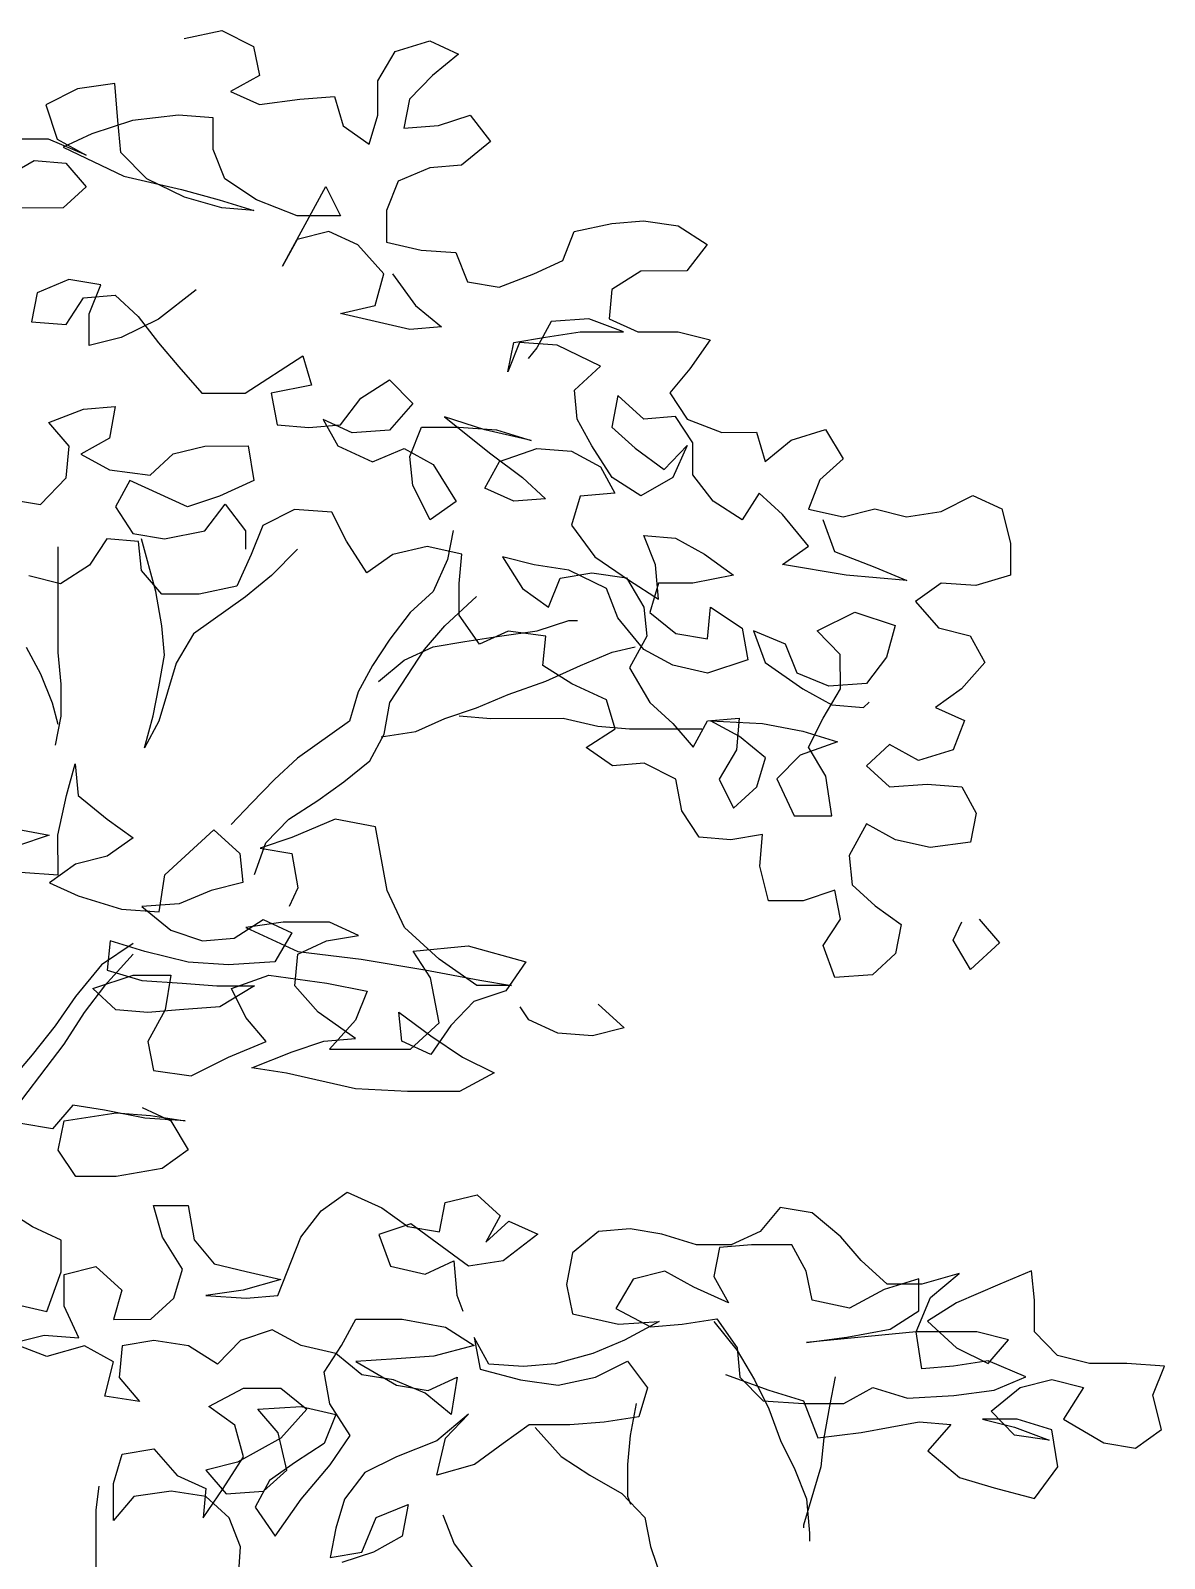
# Model space of a CAD drawing. Header units: inches. Extents: x 295786 to 300745, y 68261 to 70432.
# Drawn here: x 296208.74 to 296232.69, y 70323.54 to 70355.82 of the extents above; entities that cross this region are included whole.
import ezdxf

# ---------------------------------------------------------------- set-up
doc = ezdxf.new("R2010")
doc.units = ezdxf.units.IN
doc.header["$MEASUREMENT"] = 0
doc.layers.add('Tree', color=102, linetype='Continuous')

# ---------------------------------------------------------------- blocks, each defined once
blk = doc.blocks.new('T2')
at = {"layer": 'Tree'}
for p, q in [((-21.774, 288.928), (-22.858, 288.433)), ((-20.475, 288.53), (-21.774, 288.928)), ((-13.976, 289.319), (-15.168, 288.724)), ((-12.569, 289.02), (-13.976, 289.319)), ((-22.858, 288.433), (-21.884, 287.638)), ((-19.826, 287.438), (-20.475, 288.53)), ((-15.168, 288.724), (-15.386, 287.632)), ((-21.884, 287.638), (-21.018, 286.744)), ((-19.828, 286.147), (-19.826, 287.438)), ((-15.386, 287.632), (-14.303, 287.036)), ((-10.081, 285.94), (-9.971, 287.33)), ((-9.971, 287.33), (-8.563, 287.13)), ((-21.018, 286.744), (-20.803, 285.651)), ((-18.202, 286.841), (-18.528, 285.749)), ((-16.903, 286.74), (-18.202, 286.841)), ((-15.387, 286.54), (-16.903, 286.74)), ((-14.303, 287.036), (-15.387, 286.54)), ((-8.563, 287.13), (-7.373, 286.534)), ((-23.293, 286.15), (-24.052, 285.158)), ((-22.102, 285.752), (-23.293, 286.15)), ((-19.504, 285.055), (-19.828, 286.147)), ((-13.656, 284.851), (-13.655, 286.043)), ((-13.655, 286.043), (-12.355, 286.141)), ((-12.355, 286.141), (-10.622, 285.941)), ((-7.373, 286.534), (-7.807, 285.243)), ((-20.803, 285.651), (-22.102, 285.752)), ((-18.528, 285.749), (-19.504, 285.055)), ((-10.622, 285.941), (-9.106, 285.443)), ((-10.19, 284.749), (-10.081, 285.94)), ((-24.052, 285.158), (-22.97, 284.263)), ((-8.024, 284.946), (-10.299, 283.856)), ((-9.106, 285.443), (-8.024, 284.946)), ((-7.807, 285.243), (-8.891, 284.649)), ((-8.891, 284.649), (-7.482, 285.243)), ((-7.482, 285.243), (-6.182, 285.242)), ((-14.09, 283.76), (-13.656, 284.851)), ((-11.166, 283.757), (-10.19, 284.749)), ((-8.133, 284.35), (-8.892, 283.457)), ((-6.941, 284.448), (-8.133, 284.35)), ((-5.751, 283.753), (-6.941, 284.448)), ((-22.97, 284.263), (-21.779, 284.163)), ((-21.779, 284.163), (-20.588, 283.666)), ((-15.282, 282.966), (-14.09, 283.76)), ((-12.575, 283.063), (-11.166, 283.757)), ((-10.299, 283.856), (-12.466, 283.361)), ((-20.588, 283.666), (-20.156, 282.573)), ((-17.881, 283.465), (-18.424, 282.373)), ((-16.259, 280.485), (-17.881, 283.465)), ((-12.466, 283.361), (-13.874, 282.965)), ((-8.892, 283.457), (-8.026, 282.662)), ((-16.799, 282.372), (-15.282, 282.966)), ((-13.874, 282.965), (-15.174, 282.569)), ((-15.174, 282.569), (-13.983, 282.667)), ((-13.983, 282.667), (-12.575, 283.063)), ((-8.026, 282.662), (-5.21, 282.66)), ((-29.796, 282.184), (-31.095, 281.987)), ((-28.604, 282.084), (-29.796, 282.184)), ((-27.197, 281.785), (-28.604, 282.084)), ((-20.156, 282.573), (-20.157, 281.382)), ((-18.424, 282.373), (-16.799, 282.372)), ((-31.095, 281.987), (-32.179, 281.293)), ((-26.765, 280.693), (-27.197, 281.785)), ((-19.074, 281.282), (-17.991, 281.777)), ((-17.991, 281.777), (-16.8, 281.478)), ((-16.8, 281.478), (-16.259, 280.485)), ((-32.179, 281.293), (-31.422, 280.299)), ((-22.757, 280.987), (-23.191, 279.895)), ((-21.457, 281.085), (-22.757, 280.987)), ((-20.157, 281.382), (-21.457, 281.085)), ((-20.05, 280.191), (-19.074, 281.282)), ((-25.682, 280.195), (-26.765, 280.693)), ((-31.422, 280.299), (-29.689, 280.298)), ((-29.689, 280.298), (-28.607, 279.602)), ((-24.383, 279.698), (-25.682, 280.195)), ((-23.191, 279.895), (-24.383, 279.698)), ((-20.375, 280.191), (-21.243, 279)), ((-19.727, 278.999), (-20.05, 280.191)), ((-9.437, 279.785), (-8.245, 279.982)), ((-9.005, 278.692), (-9.437, 279.785)), ((-8.245, 279.982), (-7.055, 279.485)), ((-28.607, 279.602), (-28.5, 278.51)), ((-13.011, 279.589), (-11.604, 278.496)), ((-9.979, 279.388), (-10.846, 278.594)), ((-8.788, 279.288), (-9.979, 279.388)), ((-8.139, 278.294), (-8.788, 279.288)), ((-7.055, 279.485), (-6.839, 278.392)), ((-21.243, 279), (-22.218, 278.207)), ((-21.027, 278.107), (-18.427, 278.7)), ((-18.427, 278.7), (-19.727, 278.999)), ((-10.846, 278.594), (-11.605, 277.602)), ((-9.006, 277.501), (-9.005, 278.692)), ((-31.099, 278.016), (-32.291, 277.719)), ((-29.583, 278.014), (-31.099, 278.016)), ((-28.5, 278.51), (-29.583, 278.014)), ((-29.042, 278.014), (-27.741, 278.509)), ((-27.417, 278.013), (-29.042, 278.014)), ((-27.741, 278.509), (-26.334, 278.409)), ((-26.118, 277.813), (-27.417, 278.013)), ((-26.334, 278.409), (-25.793, 277.416)), ((-22.218, 278.207), (-21.027, 278.107)), ((-11.604, 278.496), (-10.197, 277.8)), ((-6.839, 278.392), (-8.139, 278.294)), ((-32.291, 277.719), (-31.534, 276.626)), ((-28.176, 276.723), (-26.551, 277.516)), ((-26.551, 277.516), (-25.143, 277.614)), ((-24.926, 277.613), (-26.118, 277.813)), ((-25.143, 277.614), (-24.711, 276.521)), ((-24.711, 276.521), (-24.926, 277.613)), ((-11.605, 277.602), (-12.364, 276.709)), ((-10.197, 277.8), (-9.006, 277.501)), ((-25.793, 277.416), (-25.469, 277.018)), ((-17.021, 277.11), (-17.347, 276.019)), ((-14.856, 275.719), (-17.021, 277.11)), ((-31.534, 276.626), (-30.777, 275.732)), ((-27.203, 275.828), (-28.176, 276.723)), ((-12.364, 276.709), (-13.232, 275.717)), ((-30.777, 275.732), (-31.427, 274.74)), ((-27.312, 274.736), (-27.203, 275.828)), ((-20.271, 276.22), (-21.138, 275.327)), ((-19.188, 275.524), (-20.271, 276.22)), ((-17.347, 276.019), (-15.831, 275.72)), ((-15.831, 275.72), (-16.049, 274.528)), ((-13.232, 275.717), (-14.856, 275.719)), ((-29.803, 274.738), (-28.827, 275.631)), ((-28.827, 275.631), (-28.612, 274.44)), ((-21.138, 275.327), (-20.273, 274.333)), ((-18.431, 274.53), (-19.188, 275.524)), ((-8.792, 275.118), (-9.983, 275.218)), ((-9.983, 275.218), (-9.768, 274.027)), ((-31.427, 274.74), (-32.728, 274.245)), ((-31.645, 273.847), (-30.994, 274.839)), ((-30.994, 274.839), (-29.803, 274.738)), ((-27.854, 273.744), (-27.312, 274.736)), ((-22.33, 274.831), (-24.064, 273.443)), ((-23.847, 274.336), (-22.33, 274.831)), ((-18.865, 274.233), (-17.781, 274.728)), ((-17.781, 274.728), (-18.324, 273.736)), ((-7.493, 274.62), (-8.792, 275.118)), ((-8.252, 273.728), (-7.493, 274.62)), ((-36.626, 274.347), (-37.277, 273.256)), ((-35.327, 273.949), (-36.626, 274.347)), ((-34.027, 274.246), (-34.353, 273.154)), ((-32.728, 274.245), (-34.027, 274.246)), ((-28.612, 274.44), (-29.479, 273.646)), ((-24.28, 274.337), (-25.58, 273.941)), ((-25.58, 273.941), (-23.847, 274.336)), ((-22.872, 274.435), (-24.28, 274.337)), ((-21.464, 274.434), (-22.872, 274.435)), ((-21.032, 273.341), (-21.464, 274.434)), ((-20.273, 274.333), (-18.865, 274.233)), ((-17.24, 274.43), (-18.431, 274.53)), ((-16.049, 274.528), (-17.24, 274.43)), ((-9.768, 274.027), (-8.685, 273.43)), ((-34.353, 273.154), (-35.327, 273.949)), ((-31.646, 272.655), (-31.645, 273.847)), ((-30.563, 272.853), (-31.428, 273.747)), ((-31.428, 273.747), (-30.888, 272.555)), ((-29.479, 273.646), (-30.563, 272.853)), ((-28.614, 272.553), (-27.854, 273.744)), ((-27.097, 273.545), (-28.18, 272.95)), ((-25.797, 273.643), (-27.097, 273.545)), ((-24.389, 273.146), (-25.797, 273.643)), ((-24.064, 273.443), (-25.256, 272.551)), ((-20.815, 273.639), (-21.899, 273.044)), ((-19.624, 273.142), (-20.815, 273.639)), ((-18.324, 273.736), (-19.624, 273.142)), ((-14.966, 273.733), (-15.184, 272.443)), ((-13.342, 273.732), (-14.966, 273.733)), ((-12.151, 273.433), (-13.342, 273.732)), ((-11.285, 272.638), (-12.151, 273.433)), ((-8.685, 273.43), (-9.769, 272.835)), ((-8.145, 272.536), (-8.252, 273.728)), ((-37.277, 273.256), (-36.412, 272.461)), ((-28.18, 272.95), (-28.723, 271.958)), ((-23.849, 272.152), (-24.389, 273.146)), ((-21.899, 273.044), (-22.766, 271.655)), ((-21.141, 272.249), (-21.032, 273.341)), ((-36.412, 272.461), (-35.98, 271.368)), ((-32.405, 271.663), (-31.646, 272.655)), ((-30.888, 272.555), (-29.698, 271.859)), ((-29.698, 271.859), (-28.614, 272.553)), ((-25.256, 272.551), (-26.124, 271.757)), ((-15.184, 272.443), (-13.885, 271.846)), ((-12.694, 271.448), (-10.527, 272.439)), ((-9.769, 272.835), (-11.285, 272.638)), ((-10.527, 272.439), (-9.987, 271.446)), ((-7.171, 271.543), (-8.145, 272.536)), ((-42.152, 271.87), (-43.236, 271.374)), ((-40.962, 271.273), (-42.152, 271.87)), ((-35.005, 271.169), (-34.138, 271.962)), ((-34.138, 271.962), (-33.489, 270.969)), ((-28.723, 271.958), (-27.423, 271.857)), ((-27.423, 271.857), (-27.099, 270.765)), ((-26.124, 271.757), (-24.932, 271.657)), ((-24.932, 271.657), (-23.849, 272.152)), ((-21.792, 270.959), (-21.141, 272.249)), ((-13.885, 271.846), (-12.694, 271.448)), ((-5.979, 271.74), (-7.171, 271.543)), ((-43.236, 271.374), (-43.562, 270.084)), ((-39.662, 271.073), (-40.962, 271.273)), ((-38.471, 271.37), (-39.662, 271.073)), ((-37.279, 271.071), (-38.471, 271.37)), ((-35.98, 271.368), (-37.279, 271.071)), ((-35.981, 269.978), (-35.005, 271.169)), ((-33.489, 270.969), (-32.405, 271.663)), ((-22.766, 271.655), (-21.792, 270.959)), ((-18.652, 270.162), (-18.11, 271.254)), ((-18.11, 271.254), (-16.702, 271.352)), ((-16.702, 271.352), (-15.511, 270.755)), ((-14.102, 271.548), (-14.861, 270.556)), ((-13.345, 270.555), (-14.102, 271.548)), ((-9.987, 271.446), (-10.638, 270.453)), ((-36.521, 270.972), (-36.956, 269.781)), ((-27.099, 270.765), (-27.967, 269.575)), ((-22.659, 270.563), (-22.444, 269.471)), ((-15.511, 270.755), (-15.079, 269.663)), ((-43.562, 270.084), (-43.563, 268.893)), ((-30.999, 270.272), (-32.082, 269.677)), ((-29.807, 270.37), (-30.999, 270.272)), ((-30.242, 269.279), (-29.807, 270.37)), ((-19.412, 268.972), (-18.652, 270.162)), ((-14.861, 270.556), (-14.862, 269.861)), ((-11.829, 270.256), (-13.345, 270.555)), ((-10.638, 270.453), (-11.829, 270.256)), ((-11.506, 268.27), (-10.963, 270.255)), ((-10.964, 269.064), (-10.855, 270.156)), ((-10.855, 270.156), (-9.663, 270.254)), ((-9.663, 270.254), (-9.014, 269.261)), ((-36.956, 269.781), (-38.473, 269.186)), ((-35.007, 269.283), (-35.981, 269.978)), ((-32.082, 269.677), (-33.166, 268.884)), ((-27.967, 269.575), (-29.267, 268.682)), ((-25.693, 269.275), (-24.501, 269.572)), ((-24.501, 269.572), (-25.261, 268.381)), ((-22.985, 269.67), (-21.685, 269.966)), ((-22.878, 268.577), (-22.985, 269.67)), ((-22.444, 269.471), (-21.903, 268.279)), ((-21.685, 269.966), (-20.386, 269.667)), ((-20.386, 269.667), (-19.412, 268.972)), ((-16.811, 269.863), (-15.838, 268.869)), ((-15.079, 269.663), (-14.539, 268.471)), ((-7.822, 269.955), (-7.826, 265.984)), ((-43.563, 268.893), (-42.264, 268.494)), ((-38.473, 269.186), (-39.665, 268.691)), ((-39.665, 268.691), (-37.39, 268.887)), ((-37.39, 268.887), (-35.007, 269.283)), ((-33.166, 268.884), (-31.65, 268.585)), ((-30.351, 267.988), (-30.242, 269.279)), ((-27.859, 268.979), (-29.159, 268.781)), ((-28.401, 268.384), (-26.993, 269.077)), ((-26.668, 268.779), (-27.859, 268.979)), ((-26.993, 269.077), (-25.693, 269.275)), ((-15.838, 268.869), (-14.864, 268.074)), ((-11.723, 268.171), (-10.964, 269.064)), ((-9.014, 269.261), (-7.932, 268.565)), ((-7.932, 268.565), (-6.74, 268.862)), ((-42.264, 268.494), (-40.964, 268.593)), ((-40.964, 268.593), (-39.99, 267.897)), ((-31.65, 268.585), (-30.351, 268.584)), ((-29.267, 268.682), (-30.351, 267.988)), ((-30.351, 268.584), (-30.027, 267.491)), ((-29.159, 268.781), (-29.81, 267.69)), ((-28.836, 267.292), (-28.401, 268.384)), ((-26.236, 267.687), (-26.668, 268.779)), ((-25.261, 268.381), (-26.236, 267.687)), ((-22.879, 267.386), (-22.878, 268.577)), ((-21.903, 268.279), (-21.038, 267.484)), ((-14.539, 268.471), (-13.131, 268.172)), ((-11.724, 266.98), (-11.506, 268.27)), ((-39.99, 267.897), (-40.858, 266.905)), ((-32.301, 267.692), (-33.493, 266.899)), ((-32.194, 266.5), (-32.301, 267.692)), ((-22.338, 266.989), (-23.528, 268.082)), ((-14.864, 268.074), (-12.916, 266.683)), ((-13.131, 268.172), (-11.723, 268.171)), ((-37.716, 267.498), (-39.233, 267.003)), ((-36.309, 266.802), (-37.716, 267.498)), ((-30.027, 267.491), (-31.002, 266.698)), ((-29.81, 267.69), (-29.919, 266.598)), ((-29.812, 266.101), (-28.836, 267.292)), ((-26.995, 267.191), (-27.32, 267.191)), ((-25.804, 266.793), (-26.995, 267.191)), ((-23.638, 266.295), (-22.879, 267.386)), ((-21.038, 267.484), (-20.281, 266.49)), ((-42.049, 266.608), (-42.592, 265.616)), ((-40.858, 266.905), (-42.049, 266.608)), ((-39.233, 267.003), (-38.909, 265.811)), ((-37.176, 265.909), (-36.309, 266.802)), ((-35.118, 266.304), (-33.926, 266.8)), ((-33.926, 266.8), (-34.361, 265.609)), ((-33.493, 266.899), (-33.711, 265.708)), ((-31.002, 266.698), (-32.194, 266.5)), ((-29.919, 266.598), (-29.271, 265.406)), ((-26.129, 266.595), (-24.721, 266.792)), ((-26.022, 265.503), (-26.129, 266.595)), ((-24.396, 266.593), (-25.804, 266.793)), ((-24.721, 266.792), (-23.638, 266.295)), ((-23.097, 266.394), (-24.396, 266.593)), ((-21.581, 266.094), (-22.338, 266.989)), ((-12.916, 266.683), (-12.267, 265.59)), ((-11.834, 265.888), (-11.724, 266.98)), ((-35.552, 265.213), (-35.118, 266.304)), ((-30.895, 265.507), (-29.812, 266.101)), ((-28.62, 266.001), (-29.487, 266.2)), ((-27.43, 265.504), (-28.62, 266.001)), ((-21.905, 266.194), (-23.097, 266.394)), ((-20.823, 265.697), (-21.905, 266.194)), ((-20.283, 264.108), (-21.581, 266.094)), ((-20.281, 266.49), (-19.632, 265.497)), ((-7.826, 265.984), (-7.936, 264.792)), ((-6.635, 266.181), (-7.177, 265.189)), ((-42.592, 265.616), (-41.726, 264.622)), ((-38.909, 265.811), (-38.152, 264.818)), ((-37.178, 264.618), (-37.176, 265.909)), ((-34.361, 265.609), (-35.77, 264.617)), ((-33.711, 265.708), (-32.195, 265.21)), ((-32.195, 265.21), (-30.895, 265.507)), ((-29.271, 265.406), (-30.03, 264.116)), ((-26.13, 264.907), (-27.43, 265.504)), ((-27.105, 264.808), (-26.022, 265.503)), ((-19.849, 264.902), (-20.823, 265.697)), ((-19.632, 265.497), (-19.091, 264.504)), ((-12.267, 265.59), (-11.619, 263.406)), ((-11.618, 264.696), (-11.834, 265.888)), ((-36.744, 264.717), (-35.552, 265.213)), ((-24.723, 264.409), (-26.13, 264.907)), ((-7.177, 265.189), (-7.612, 264.097)), ((-41.726, 264.622), (-40.752, 263.926)), ((-38.152, 264.818), (-36.744, 264.717)), ((-36.529, 263.526), (-37.178, 264.618)), ((-35.77, 264.617), (-36.853, 264.022)), ((-28.406, 264.214), (-27.105, 264.808)), ((-23.532, 263.912), (-24.723, 264.409)), ((-19.091, 264.504), (-18.767, 263.412)), ((-11.403, 263.604), (-11.618, 264.696)), ((-7.936, 264.792), (-7.937, 263.601)), ((-40.752, 263.926), (-41.836, 263.431)), ((-38.045, 263.924), (-38.261, 264.123)), ((-36.853, 264.022), (-38.045, 263.924)), ((-30.03, 264.116), (-30.897, 263.323)), ((-28.732, 263.122), (-28.406, 264.214)), ((-22.341, 263.514), (-23.532, 263.912)), ((-20.068, 262.916), (-20.283, 264.108)), ((-7.612, 264.097), (-7.829, 263.303)), ((-41.836, 263.431), (-41.404, 262.339)), ((-35.988, 262.433), (-36.529, 263.526)), ((-34.255, 263.325), (-35.771, 263.029)), ((-32.305, 263.423), (-34.255, 263.325)), ((-33.389, 262.828), (-32.305, 263.423)), ((-32.197, 263.423), (-33.388, 263.523)), ((-33.388, 263.523), (-33.281, 262.332)), ((-31.656, 262.43), (-32.197, 263.423)), ((-29.273, 263.123), (-31.981, 263.125)), ((-30.897, 263.323), (-31.656, 262.43)), ((-28.082, 263.221), (-29.273, 263.123)), ((-27.649, 262.426), (-28.732, 263.122)), ((-26.782, 263.518), (-28.082, 263.221)), ((-24.074, 263.515), (-26.782, 263.518)), ((-22.883, 263.614), (-24.074, 263.515)), ((-21.259, 263.017), (-22.341, 263.514)), ((-18.767, 263.412), (-16.819, 262.02)), ((-11.619, 263.406), (-11.079, 262.412)), ((-11.079, 262.412), (-11.403, 263.604)), ((-7.937, 263.601), (-7.721, 262.509)), ((-40.104, 261.94), (-39.021, 262.535)), ((-39.021, 262.535), (-38.155, 261.74)), ((-35.771, 263.029), (-37.071, 262.633)), ((-37.071, 262.633), (-35.664, 262.135)), ((-34.364, 262.035), (-33.389, 262.828)), ((-19.959, 262.817), (-21.259, 263.017)), ((-19.527, 261.923), (-20.068, 262.916)), ((-41.404, 262.339), (-40.104, 261.94)), ((-36.639, 261.342), (-35.988, 262.433)), ((-35.664, 262.135), (-34.798, 261.241)), ((-34.041, 260.942), (-34.364, 262.035)), ((-33.281, 262.332), (-32.632, 261.239)), ((-28.625, 261.732), (-27.649, 262.426)), ((-16.819, 262.02), (-15.954, 261.225)), ((-38.155, 261.74), (-39.022, 260.947)), ((-31.008, 261.238), (-29.816, 261.832)), ((-29.816, 261.832), (-28.625, 261.732)), ((-18.553, 261.128), (-19.527, 261.923)), ((-8.48, 261.815), (-8.59, 260.623)), ((-8.157, 260.623), (-8.48, 261.815)), ((-41.73, 260.949), (-42.273, 259.957)), ((-40.43, 261.047), (-41.73, 260.949)), ((-39.022, 260.947), (-40.43, 261.047)), ((-36.857, 259.853), (-36.639, 261.342)), ((-34.798, 261.241), (-35.45, 259.852)), ((-33.175, 260.148), (-34.041, 260.942)), ((-32.632, 261.239), (-33.175, 260.148)), ((-31.226, 260.047), (-31.008, 261.238)), ((-17.579, 260.432), (-18.553, 261.128)), ((-15.954, 261.225), (-15.088, 260.331)), ((-16.497, 259.736), (-17.579, 260.432)), ((-15.088, 260.331), (-14.331, 259.536)), ((-8.59, 260.623), (-9.674, 259.731)), ((-7.833, 259.133), (-8.157, 260.623)), ((-42.273, 259.957), (-42.057, 258.864)), ((-35.45, 259.852), (-36.857, 259.853)), ((-31.876, 259.054), (-31.226, 260.047)), ((-19.746, 259.441), (-18.23, 259.738)), ((-18.23, 259.738), (-16.606, 259.042)), ((-15.631, 258.842), (-16.497, 259.736)), ((-9.674, 259.731), (-10.649, 259.037)), ((-39.241, 258.961), (-38.157, 259.556)), ((-38.157, 259.556), (-37.509, 258.364)), ((-34.152, 257.964), (-34.259, 259.156)), ((-34.259, 259.156), (-33.068, 258.956)), ((-20.182, 257.059), (-19.746, 259.441)), ((-13.681, 259.337), (-14.657, 258.444)), ((-11.842, 257.648), (-13.681, 259.337)), ((-7.835, 257.644), (-7.833, 259.133)), ((-5.342, 259.529), (-7.508, 259.133)), ((-7.508, 259.133), (-6.317, 258.735)), ((-42.057, 258.864), (-40.541, 258.665)), ((-40.541, 258.665), (-39.241, 258.961)), ((-33.068, 258.956), (-31.876, 259.054)), ((-16.606, 259.042), (-15.415, 258.643)), ((-15.415, 258.643), (-16.606, 258.446)), ((-15.199, 257.651), (-15.631, 258.842)), ((-10.649, 259.037), (-9.675, 258.341)), ((-37.509, 258.364), (-37.618, 257.272)), ((-34.478, 256.674), (-34.152, 257.964)), ((-16.606, 258.446), (-16.824, 257.155)), ((-14.657, 258.444), (-14.766, 257.352)), ((-9.675, 258.341), (-8.484, 258.042)), ((-8.484, 258.042), (-7.51, 257.346)), ((-11.627, 256.258), (-11.842, 257.648)), ((-6.427, 257.742), (-7.835, 257.644)), ((-37.618, 257.272), (-38.485, 256.479)), ((-37.186, 255.981), (-36.969, 257.073)), ((-36.969, 257.073), (-35.778, 256.675)), ((-20.833, 255.67), (-20.182, 257.059)), ((-16.824, 257.155), (-16.5, 256.46)), ((-14.766, 257.352), (-13.575, 257.053)), ((-13.575, 257.053), (-12.384, 256.556)), ((-8.593, 256.851), (-10.219, 256.356)), ((-7.51, 257.346), (-8.593, 256.851)), ((-38.485, 256.479), (-39.461, 255.785)), ((-35.778, 256.675), (-34.478, 256.674)), ((-12.384, 256.556), (-10.977, 256.456)), ((-10.977, 256.456), (-12.06, 255.563)), ((-10.219, 256.356), (-11.627, 256.258)), ((-42.385, 255.986), (-43.144, 255.093)), ((-41.411, 255.191), (-41.735, 255.886)), ((-39.461, 255.785), (-39.245, 254.692)), ((-36.537, 254.988), (-37.186, 255.981)), ((-22.134, 254.479), (-20.833, 255.67)), ((-19.1, 255.37), (-18.017, 255.866)), ((-18.017, 255.866), (-16.284, 255.864)), ((-14.876, 255.665), (-16.827, 254.773)), ((-15.526, 255.963), (-16.609, 255.468)), ((-16.284, 255.864), (-14.876, 255.665)), ((-14.443, 255.267), (-15.526, 255.963)), ((-43.144, 255.093), (-42.062, 254.099)), ((-42.062, 254.099), (-41.411, 255.191)), ((-17.909, 255.171), (-19.1, 255.37)), ((-16.827, 254.674), (-17.909, 255.171)), ((-16.609, 255.468), (-15.961, 254.375)), ((-13.252, 255.167), (-14.443, 255.267)), ((-12.06, 255.563), (-13.252, 255.167)), ((-11.087, 254.768), (-9.786, 255.164)), ((-9.786, 255.164), (-9.679, 254.072)), ((-39.245, 254.692), (-38.38, 253.897)), ((-36.972, 253.797), (-36.537, 254.988)), ((-23.216, 254.977), (-25.383, 254.383)), ((-21.159, 254.776), (-23.216, 254.977)), ((-21.809, 253.784), (-21.159, 254.776)), ((-16.827, 254.773), (-19.21, 254.477)), ((-16.72, 253.482), (-16.827, 254.674)), ((-12.711, 254.372), (-11.087, 254.768)), ((-10.653, 255.065), (-9.462, 254.27)), ((-10.653, 254.668), (-9.572, 253.476)), ((-25.383, 254.383), (-24.626, 253.29)), ((-21.593, 254.082), (-23.651, 253.687)), ((-23.543, 253.488), (-22.134, 254.479)), ((-19.21, 254.477), (-21.593, 254.082)), ((-15.961, 254.375), (-14.228, 254.274)), ((-14.228, 254.274), (-12.711, 254.372)), ((-9.679, 254.072), (-10.979, 253.676)), ((-9.462, 254.27), (-8.489, 253.078)), ((-38.38, 253.897), (-36.972, 253.797)), ((-23.651, 253.687), (-24.842, 253.489)), ((-24.842, 253.489), (-23.543, 253.488)), ((-22.136, 252.097), (-21.809, 253.784)), ((-17.911, 253.582), (-19.427, 253.286)), ((-15.744, 253.878), (-17.911, 253.582)), ((-17.587, 252.49), (-16.72, 253.482)), ((-14.337, 253.381), (-15.744, 253.878)), ((-13.795, 253.48), (-15.203, 253.481)), ((-15.203, 253.481), (-13.904, 252.686)), ((-14.88, 252.289), (-14.337, 253.381)), ((-12.496, 253.578), (-13.795, 253.48)), ((-10.979, 253.676), (-12.496, 253.578)), ((-10.654, 253.874), (-12.062, 253.875)), ((-12.062, 253.875), (-11.847, 252.585)), ((-9.138, 253.377), (-10.654, 253.874)), ((-10.006, 252.583), (-9.138, 253.377)), ((-9.572, 253.476), (-8.814, 252.483)), ((-28.092, 252.797), (-29.068, 251.904)), ((-24.626, 253.29), (-23.435, 252.892)), ((-23.435, 252.892), (-22.569, 251.998)), ((-19.427, 253.286), (-18.995, 252.193)), ((-8.489, 253.078), (-7.732, 251.985)), ((-25.493, 252.199), (-25.168, 252.695)), ((-20.619, 252.493), (-21.812, 251.6)), ((-20.729, 251.401), (-20.619, 252.493)), ((-18.996, 251.499), (-17.587, 252.49)), ((-15.639, 251.396), (-14.88, 252.289)), ((-13.904, 252.686), (-12.388, 252.585)), ((-12.388, 252.585), (-11.197, 252.485)), ((-11.847, 252.585), (-11.198, 251.393)), ((-11.197, 252.485), (-10.006, 252.583)), ((-8.814, 252.483), (-8.058, 251.291)), ((-29.068, 251.904), (-27.877, 251.605)), ((-27.877, 251.605), (-26.577, 251.703)), ((-26.577, 251.703), (-25.493, 252.199)), ((-22.569, 251.998), (-21.812, 250.905)), ((-21.054, 251.103), (-22.136, 252.097)), ((-18.995, 252.193), (-18.022, 251.101)), ((-7.732, 251.985), (-6.867, 250.893)), ((-21.812, 251.6), (-23.004, 250.807)), ((-21.812, 250.905), (-20.729, 251.401)), ((-18.022, 251.101), (-21.054, 251.103)), ((-17.805, 251.398), (-18.996, 251.499)), ((-16.614, 251), (-17.805, 251.398)), ((-14.231, 250.8), (-15.639, 251.396)), ((-11.198, 251.393), (-11.416, 250.301)), ((-8.058, 251.291), (-5.786, 248.311)), ((-23.004, 250.807), (-24.196, 250.212)), ((-15.098, 250.403), (-16.614, 251)), ((-12.824, 250.103), (-14.231, 250.8)), ((-6.867, 250.893), (-6.109, 249.999)), ((-24.196, 250.212), (-22.897, 249.516)), ((-18.998, 249.612), (-16.398, 250.206)), ((-16.398, 250.206), (-15.098, 250.403)), ((-11.416, 250.301), (-12.824, 250.103)), ((-22.897, 249.516), (-20.947, 249.515)), ((-20.947, 249.515), (-18.998, 249.612)), ((-10.984, 248.911), (-12.068, 248.415)), ((-11.093, 248.514), (-9.576, 248.81)), ((-9.576, 248.81), (-8.385, 249.008)), ((-8.385, 249.008), (-7.627, 248.114)), ((-12.068, 248.415), (-12.718, 247.324)), ((-11.309, 248.613), (-12.609, 248.416)), ((-12.609, 248.416), (-11.093, 248.514)), ((-10.01, 248.711), (-11.309, 248.613)), ((-8.06, 248.412), (-10.01, 248.711)), ((-7.845, 247.319), (-8.06, 248.412)), ((-7.627, 248.114), (-6.436, 248.311)), ((-12.718, 247.324), (-11.744, 246.628)), ((-8.496, 246.327), (-7.845, 247.319)), ((-11.744, 246.628), (-10.012, 246.329)), ((-10.012, 246.329), (-8.496, 246.327)), ((-23.55, 245.645), (-24.418, 244.851)), ((-22.359, 245.346), (-23.55, 245.645)), ((-22.144, 244.254), (-22.359, 245.346)), ((-18.677, 245.74), (-19.977, 245.146)), ((-17.703, 245.044), (-18.677, 245.74)), ((-37.198, 244.068), (-36.114, 244.961)), ((-36.114, 244.961), (-34.923, 245.158)), ((-34.923, 245.158), (-34.165, 244.264)), ((-24.418, 244.851), (-23.877, 243.858)), ((-19.977, 245.146), (-20.952, 244.451)), ((-16.946, 244.051), (-17.703, 245.044)), ((-12.721, 245.239), (-12.938, 243.948)), ((-11.421, 245.238), (-12.721, 245.239)), ((-11.747, 244.047), (-11.421, 245.238)), ((-6.873, 244.44), (-5.789, 245.134)), ((-34.165, 244.264), (-33.083, 243.767)), ((-30.483, 244.162), (-29.292, 244.359)), ((-29.292, 244.359), (-28.101, 244.259)), ((-28.101, 244.259), (-27.127, 243.464)), ((-24.743, 244.653), (-25.826, 244.158)), ((-23.877, 243.858), (-24.743, 244.653)), ((-23.228, 242.964), (-21.061, 244.551)), ((-20.952, 244.451), (-22.144, 244.254)), ((-21.061, 244.551), (-19.87, 244.153)), ((-7.957, 243.944), (-6.873, 244.44)), ((-37.957, 243.175), (-37.198, 244.068)), ((-35.9, 242.776), (-35.357, 243.769)), ((-35.357, 243.769), (-33.841, 243.767)), ((-33.841, 243.767), (-32.65, 243.667)), ((-33.083, 243.767), (-31.783, 243.766)), ((-32.65, 243.667), (-32.434, 242.575)), ((-31.783, 243.766), (-30.483, 244.162)), ((-25.826, 244.158), (-24.528, 243.164)), ((-19.87, 244.153), (-20.304, 242.962)), ((-16.081, 241.866), (-16.946, 244.051)), ((-12.938, 243.948), (-13.697, 243.055)), ((-12.506, 242.856), (-11.747, 244.047)), ((-7.958, 242.753), (-7.957, 243.944)), ((-38.933, 242.282), (-37.957, 243.175)), ((-27.127, 243.464), (-26.911, 242.272)), ((-24.528, 243.164), (-23.228, 242.964)), ((-22.686, 243.162), (-22.796, 241.872)), ((-21.604, 242.665), (-22.686, 243.162)), ((-13.697, 243.055), (-14.889, 242.759)), ((-44.457, 241.691), (-44.347, 242.783)), ((-44.347, 242.783), (-43.157, 242.286)), ((-40.558, 241.787), (-41.64, 242.682)), ((-41.64, 242.682), (-40.232, 242.284)), ((-40.125, 241.291), (-40.124, 242.482)), ((-40.124, 242.482), (-38.825, 242.084)), ((-36.118, 241.684), (-35.9, 242.776)), ((-32.434, 242.575), (-32.977, 241.582)), ((-31.677, 242.177), (-30.593, 242.772)), ((-30.593, 242.772), (-29.402, 242.473)), ((-29.402, 242.473), (-28.753, 241.38)), ((-20.304, 242.962), (-21.604, 242.665)), ((-14.889, 242.759), (-16.189, 242.462)), ((-12.183, 241.764), (-12.506, 242.856)), ((-9.257, 242.952), (-10.233, 242.06)), ((-8.066, 242.654), (-9.257, 242.952)), ((-8.067, 241.462), (-8.066, 242.654)), ((-7.418, 241.263), (-7.958, 242.753)), ((-43.157, 242.286), (-41.533, 241.59)), ((-40.232, 242.284), (-38.933, 242.282)), ((-38.825, 242.084), (-37.526, 241.388)), ((-32.977, 241.582), (-31.677, 242.177)), ((-26.911, 242.272), (-27.129, 241.18)), ((-16.189, 242.462), (-14.782, 242.064)), ((-14.782, 242.064), (-13.374, 241.864)), ((-10.233, 242.06), (-9.909, 240.967)), ((-44.458, 240.5), (-44.457, 241.691)), ((-41.533, 241.59), (-40.45, 240.894)), ((-40.018, 240.496), (-40.558, 241.787)), ((-37.526, 241.388), (-36.118, 241.684)), ((-28.753, 241.38), (-30.054, 240.687)), ((-22.796, 241.872), (-23.013, 241.276)), ((-14.89, 241.766), (-16.081, 241.866)), ((-13.374, 241.864), (-14.89, 241.766)), ((-11.317, 240.969), (-12.183, 241.764)), ((-8.61, 240.271), (-8.067, 241.462)), ((-6.118, 241.56), (-7.418, 241.263)), ((-40.45, 240.894), (-41.534, 239.902)), ((-39.043, 240.595), (-40.125, 241.291)), ((-32.436, 240.887), (-33.304, 239.796)), ((-32.544, 240.986), (-33.303, 239.895)), ((-31.245, 240.787), (-32.544, 240.986)), ((-30.054, 240.687), (-31.245, 240.787)), ((-28.862, 240.785), (-30.378, 240.885)), ((-30.378, 240.885), (-29.079, 240.189)), ((-27.129, 241.18), (-28.862, 240.785)), ((-20.739, 240.977), (-22.364, 240.68)), ((-19.006, 240.975), (-20.739, 240.977)), ((-18.466, 239.982), (-19.006, 240.975)), ((-9.909, 240.967), (-11.317, 240.969)), ((-45.325, 239.607), (-44.458, 240.5)), ((-43.484, 240.201), (-42.292, 240.498)), ((-42.726, 239.307), (-43.484, 240.201)), ((-42.292, 240.498), (-40.018, 240.496)), ((-40.236, 239.107), (-40.018, 240.496)), ((-40.018, 240.496), (-35.902, 240.096)), ((-37.419, 240.296), (-39.043, 240.595)), ((-35.902, 240.096), (-37.419, 240.296)), ((-29.079, 240.189), (-27.888, 239.692)), ((-23.99, 239.292), (-23.447, 240.284)), ((-23.447, 240.284), (-23.665, 239.093)), ((-22.364, 240.68), (-23.448, 239.986)), ((-16.95, 239.981), (-15.866, 240.575)), ((-15.866, 240.575), (-14.675, 240.177)), ((-14.675, 240.177), (-13.81, 239.283)), ((-7.31, 240.37), (-8.61, 240.271)), ((-6.119, 240.071), (-7.31, 240.37)), ((-46.517, 239.31), (-45.325, 239.607)), ((-41.534, 239.902), (-42.726, 239.307)), ((-33.304, 239.796), (-33.954, 238.704)), ((-33.303, 239.895), (-33.413, 238.803)), ((-27.888, 239.692), (-26.481, 239.294)), ((-23.448, 239.986), (-21.932, 239.588)), ((-19.225, 238.89), (-18.25, 239.684)), ((-17.817, 238.989), (-18.466, 239.982)), ((-18.25, 239.684), (-16.95, 239.981)), ((-13.81, 239.283), (-12.726, 239.977)), ((-12.726, 239.977), (-11.426, 240.175)), ((-11.426, 240.175), (-10.235, 239.975)), ((-10.235, 239.975), (-10.128, 238.784)), ((-9.911, 239.379), (-8.827, 239.974)), ((-8.827, 239.974), (-7.419, 239.575)), ((-7.419, 239.575), (-6.119, 240.071)), ((-49.333, 239.214), (-47.925, 239.312)), ((-48.901, 238.121), (-49.333, 239.214)), ((-47.925, 239.312), (-46.517, 239.31)), ((-44.135, 238.812), (-42.726, 239.407)), ((-42.726, 239.407), (-41.427, 239.207)), ((-41.427, 239.207), (-40.236, 239.107)), ((-29.188, 239.395), (-29.948, 238.403)), ((-27.998, 238.799), (-29.188, 239.395)), ((-26.481, 239.294), (-25.29, 239.193)), ((-25.29, 239.193), (-23.99, 239.292)), ((-23.665, 239.093), (-25.182, 238.697)), ((-21.932, 239.588), (-20.524, 239.487)), ((-19.008, 239.387), (-20.525, 238.494)), ((-20.524, 239.487), (-19.008, 239.387)), ((-9.587, 238.088), (-9.911, 239.379)), ((-45.11, 238.714), (-46.301, 238.417)), ((-43.919, 238.415), (-45.11, 238.714)), ((-42.944, 238.315), (-44.135, 238.812)), ((-36.987, 238.806), (-36.771, 237.714)), ((-33.954, 238.704), (-34.497, 237.613)), ((-32.871, 238.902), (-34.496, 238.308)), ((-33.413, 238.803), (-34.28, 237.91)), ((-26.59, 238.5), (-27.998, 238.799)), ((-25.182, 238.697), (-26.59, 238.5)), ((-21.717, 238.297), (-22.799, 238.794)), ((-22.799, 238.794), (-22.584, 237.404)), ((-20.525, 238.494), (-21.717, 238.297)), ((-21.608, 238.198), (-20.417, 238.693)), ((-20.417, 238.693), (-19.225, 238.89)), ((-18.035, 237.797), (-17.817, 238.989)), ((-10.128, 238.784), (-10.887, 237.891)), ((-49.227, 236.831), (-48.901, 238.121)), ((-46.301, 238.417), (-45.544, 237.225)), ((-42.836, 237.52), (-43.919, 238.415)), ((-41.428, 238.115), (-42.944, 238.315)), ((-39.695, 238.014), (-41.428, 238.115)), ((-38.395, 238.41), (-39.695, 238.014)), ((-37.313, 237.814), (-38.395, 238.41)), ((-35.796, 237.912), (-36.339, 236.522)), ((-34.496, 238.308), (-35.796, 237.912)), ((-34.28, 237.91), (-35.796, 237.812)), ((-29.948, 238.403), (-29.624, 237.311)), ((-22.584, 237.404), (-21.608, 238.198)), ((-16.193, 238.392), (-17.169, 237.598)), ((-14.785, 238.39), (-16.193, 238.392)), ((-13.486, 237.694), (-14.785, 238.39)), ((-10.887, 237.891), (-9.587, 238.088)), ((-43.704, 236.628), (-42.836, 237.52)), ((-35.796, 237.812), (-37.313, 237.814)), ((-36.771, 237.714), (-36.556, 236.522)), ((-34.497, 237.613), (-34.931, 236.422)), ((-29.515, 237.807), (-29.299, 236.616)), ((-22.368, 236.51), (-23.234, 237.405)), ((-23.234, 237.405), (-22.043, 236.411)), ((-18.794, 236.607), (-18.035, 237.797)), ((-16.952, 237.697), (-18.252, 237.4)), ((-18.252, 237.4), (-17.82, 236.308)), ((-17.169, 237.598), (-16.195, 236.505)), ((-15.327, 237.597), (-16.952, 237.697)), ((-16.086, 236.704), (-15.327, 237.597)), ((-14.462, 237), (-13.486, 237.694)), ((-48.253, 236.135), (-49.227, 236.831)), ((-45.544, 237.225), (-47.061, 236.333)), ((-45.329, 235.438), (-45.111, 236.827)), ((-45.111, 236.827), (-43.811, 237.223)), ((-43.703, 236.925), (-45.004, 236.43)), ((-43.811, 237.223), (-42.512, 237.222)), ((-42.512, 237.222), (-43.703, 236.925)), ((-40.129, 237.121), (-41.321, 237.023)), ((-41.321, 237.023), (-40.455, 236.029)), ((-37.964, 236.722), (-40.129, 237.121)), ((-29.624, 237.311), (-28.324, 237.111)), ((-28.324, 237.111), (-27.025, 237.011)), ((-27.025, 237.011), (-25.509, 237.009)), ((-25.725, 236.91), (-26.701, 235.819)), ((-25.509, 237.009), (-24.534, 236.314)), ((-14.788, 235.809), (-14.462, 237)), ((-47.061, 236.333), (-48.253, 236.135)), ((-45.004, 236.43), (-43.704, 236.628)), ((-36.339, 236.522), (-37.964, 236.722)), ((-36.556, 236.522), (-36.449, 235.43)), ((-34.931, 236.422), (-35.474, 235.33)), ((-29.299, 236.616), (-29.192, 235.523)), ((-24.534, 236.314), (-23.452, 235.519)), ((-22.045, 235.12), (-22.368, 236.51)), ((-22.043, 236.411), (-20.528, 235.814)), ((-18.037, 235.514), (-18.794, 236.607)), ((-17.82, 236.308), (-16.737, 235.612)), ((-16.413, 235.314), (-16.086, 236.704)), ((-16.195, 236.505), (-14.571, 235.61)), ((-40.455, 236.029), (-41.648, 235.037)), ((-26.701, 235.819), (-27.785, 235.125)), ((-20.528, 235.814), (-19.337, 235.217)), ((-16.737, 235.612), (-15.763, 234.916)), ((-14.031, 234.617), (-14.788, 235.809)), ((-14.571, 235.61), (-13.38, 235.312)), ((-11.43, 236.104), (-12.297, 235.112)), ((-10.239, 235.905), (-11.43, 236.104)), ((-9.915, 234.812), (-10.239, 235.905)), ((-44.464, 234.246), (-45.329, 235.438)), ((-41.648, 235.037), (-42.948, 234.641)), ((-36.449, 235.43), (-35.801, 233.246)), ((-35.474, 235.33), (-35.908, 234.238)), ((-29.192, 235.523), (-29.193, 234.332)), ((-27.785, 235.125), (-28.977, 234.431)), ((-23.452, 235.519), (-22.045, 235.12)), ((-19.337, 235.217), (-18.58, 234.224)), ((-16.955, 234.223), (-18.037, 235.514)), ((-15.547, 234.519), (-16.413, 235.314)), ((-13.38, 235.312), (-14.139, 234.419)), ((-12.297, 235.112), (-13.381, 234.617)), ((-42.948, 234.641), (-44.464, 234.246)), ((-15.763, 234.916), (-15.223, 233.923)), ((-14.139, 234.419), (-15.547, 234.519)), ((-13.274, 233.524), (-14.031, 234.617)), ((-13.381, 234.617), (-13.274, 233.524)), ((-13.381, 234.319), (-12.081, 234.516)), ((-12.081, 234.516), (-10.674, 234.317)), ((-9.917, 233.422), (-9.915, 234.812)), ((-9.266, 233.819), (-9.374, 234.713)), ((-35.908, 234.238), (-36.018, 232.948)), ((-28.977, 234.431), (-29.844, 233.538)), ((-29.193, 234.332), (-29.302, 234.034)), ((-19.772, 233.53), (-20.963, 234.027)), ((-20.963, 234.027), (-20.747, 232.836)), ((-18.58, 234.224), (-18.256, 233.132)), ((-15.982, 232.832), (-16.955, 234.223)), ((-15.223, 233.923), (-15.982, 232.832)), ((-14.249, 233.525), (-13.381, 234.319)), ((-10.674, 234.317), (-9.917, 233.422)), ((-29.844, 233.538), (-30.062, 232.447)), ((-22.263, 233.631), (-22.697, 232.54)), ((-19.232, 232.239), (-19.772, 233.53)), ((-14.683, 232.434), (-14.249, 233.525)), ((-9.269, 231.138), (-9.266, 233.819)), ((-36.018, 232.948), (-36.018, 232.65)), ((-35.801, 233.246), (-35.801, 233.146)), ((-20.747, 232.836), (-19.665, 232.239)), ((-18.256, 233.132), (-18.041, 232.039)), ((-30.062, 232.447), (-30.496, 231.156)), ((-22.697, 232.54), (-23.456, 231.547)), ((-19.665, 232.239), (-18.474, 231.841)), ((-18.041, 232.039), (-19.232, 232.239)), ((-14.576, 230.944), (-14.683, 232.434))]:
    blk.add_line(p, q, dxfattribs=at)

msp = doc.modelspace()

# ---------------------------------------------------------------- block references
at = {"layer": 'Tree', "xscale": -0.5632000000000001, "yscale": 0.5632000000000001, "zscale": 0.5632000000000001}
msp.add_blockref('T2', (296204.90782938, 70192.87553544), dxfattribs=at)

doc.saveas('drawing.dxf')
